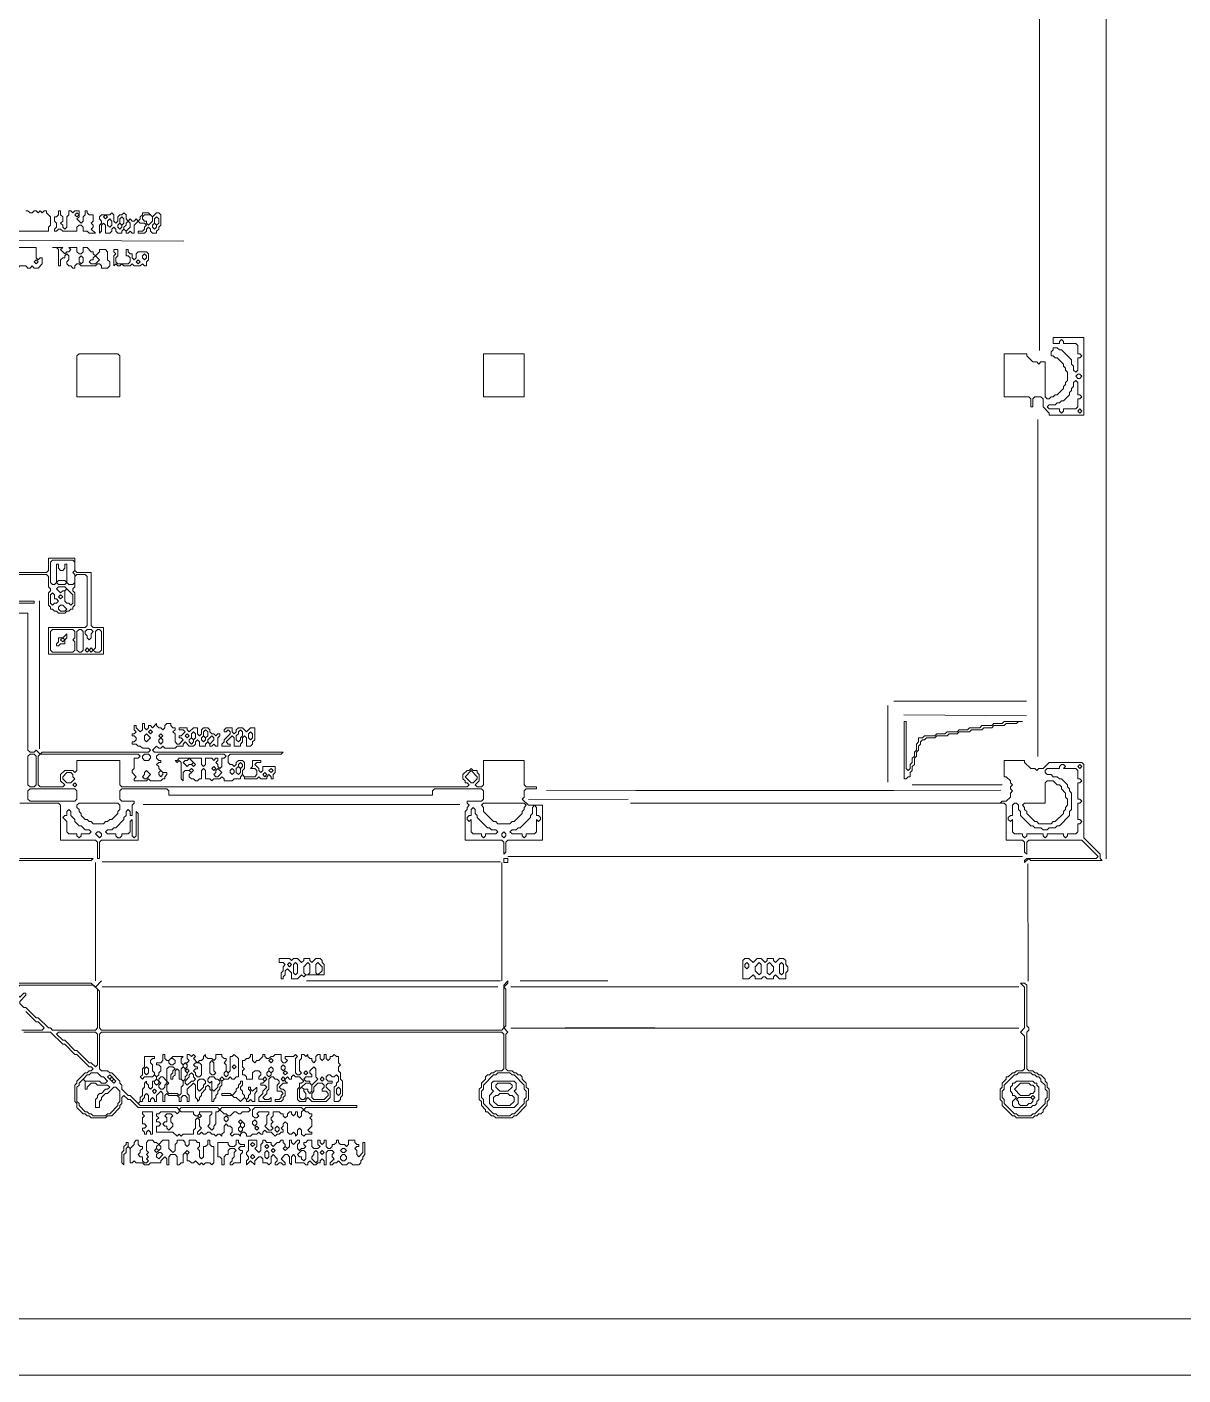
# Model space of a CAD drawing. Extents: x 67 to 3049, y 50 to 1736.
# Drawn here: x 1828 to 2394, y 50 to 710 of the extents above; entities that cross this region are included whole.
import ezdxf

# ---------------------------------------------------------------- set-up
doc = ezdxf.new("R2010")
doc.units = 0
for name, color, linetype, lineweight in [('TEXT_FALLBACK_OUTLINE', 2, 'Continuous', 0), ('TRACE_CURVE', 6, 'Continuous', 0), ('TRACE_STRAIGHT', 5, 'Continuous', 0), ('TRACE_TEXT_SYMBOL', 6, 'Continuous', 0)]:
    doc.layers.add(name, color=color, linetype=linetype, lineweight=lineweight)

msp = doc.modelspace()

# ---------------------------------------------------------------- linework, layer by layer
at = {"layer": 'TEXT_FALLBACK_OUTLINE', "color": 2}
for points in [[(1821, 610), (1838, 610), (1838, 612), (1839, 613), (1839, 617), (1837, 619), (1837, 620), (1836, 620), (1835, 619), (1834, 620), (1833, 619), (1832, 620), (1831, 620), (1830, 619), (1829, 619), (1828, 620), (1827, 620)], [(1869, 619), (1868, 618), (1864, 618), (1863, 617), (1863, 616), (1864, 615), (1864, 614), (1863, 613), (1863, 609), (1864, 610), (1864, 613), (1865, 614), (1866, 613), (1866, 609), (1868, 609), (1869, 610), (1869, 611), (1870, 612), (1871, 611), (1871, 610), (1872, 609), (1874, 609), (1874, 610), (1875, 611), (1876, 610), (1876, 609), (1877, 609), (1878, 610), (1879, 609), (1880, 609), (1880, 613), (1882, 615), (1883, 614), (1885, 614), (1886, 613), (1885, 612), (1885, 611), (1884, 610), (1882, 610), (1882, 609), (1885, 609), (1886, 610), (1886, 611), (1887, 612), (1888, 611), (1888, 610), (1889, 609), (1891, 609), (1891, 610), (1892, 611), (1892, 612), (1893, 613), (1893, 618), (1892, 619), (1891, 619), (1889, 617), (1887, 619), (1884, 619), (1884, 618), (1883, 617), (1883, 616), (1882, 615), (1881, 616), (1880, 615)], [(1880, 615), (1879, 615), (1878, 616), (1877, 615), (1876, 616), (1876, 618), (1875, 619), (1874, 618), (1873, 618), (1872, 617), (1872, 615), (1871, 614), (1870, 615), (1870, 618), (1869, 619)], [(1937, 207), (1937, 206), (1936, 205), (1935, 205), (1934, 204), (1933, 204), (1933, 201), (1934, 200), (1933, 199), (1933, 197), (1934, 197), (1935, 196), (1935, 195), (1938, 195), (1938, 198), (1939, 199), (1941, 199), (1942, 198), (1942, 197), (1941, 196), (1941, 195), (1943, 195), (1944, 194), (1943, 193), (1942, 193), (1942, 192), (1944, 192), (1945, 191), (1943, 189), (1943, 188), (1941, 186), (1941, 184), (1947, 184), (1947, 186), (1946, 185), (1944, 185), (1943, 186), (1945, 188), (1945, 189), (1946, 190), (1946, 195), (1947, 196), (1948, 196), (1949, 195), (1950, 195), (1951, 194), (1951, 193), (1950, 192), (1950, 189), (1952, 189), (1953, 188), (1952, 187), (1952, 186), (1951, 185), (1949, 185), (1949, 184), (1952, 184), (1953, 185), (1953, 186), (1954, 187), (1954, 189), (1953, 190), (1952, 190), (1951, 191)], [(1974, 205), (1974, 207), (1973, 207), (1973, 205), (1972, 204), (1971, 205), (1971, 207), (1970, 207), (1969, 206), (1969, 204), (1968, 203), (1967, 204), (1967, 205), (1966, 205), (1965, 206), (1965, 207), (1964, 206), (1963, 207), (1962, 207), (1962, 205), (1961, 204), (1961, 199), (1962, 198), (1961, 197), (1960, 197), (1959, 198), (1959, 205), (1960, 206), (1959, 207), (1958, 206), (1954, 206), (1954, 205), (1955, 204), (1954, 203), (1953, 203), (1952, 204), (1952, 207), (1949, 207), (1948, 206), (1947, 206), (1946, 205), (1945, 205), (1944, 206), (1944, 207), (1943, 207), (1943, 206), (1941, 204), (1940, 204), (1939, 203), (1938, 204), (1938, 207), (1937, 207)], [(1951, 191), (1953, 193), (1955, 193), (1954, 194), (1954, 195), (1955, 196), (1956, 195), (1957, 195), (1957, 196), (1958, 197), (1959, 196), (1961, 196), (1963, 194), (1962, 193), (1961, 193), (1961, 191), (1960, 190), (1960, 185), (1961, 184), (1964, 184), (1964, 185), (1965, 186), (1967, 184), (1974, 184), (1976, 186), (1976, 189), (1974, 191), (1974, 192), (1975, 193), (1977, 193), (1977, 194), (1975, 194), (1974, 195), (1974, 196), (1975, 197), (1976, 197), (1977, 196), (1978, 196), (1979, 197), (1980, 196), (1980, 194), (1979, 193), (1979, 192), (1978, 191), (1978, 184), (1980, 184), (1981, 185), (1981, 186), (1982, 187), (1982, 194), (1981, 195), (1981, 198), (1980, 199), (1980, 201), (1981, 202), (1980, 203), (1980, 206), (1979, 206), (1978, 207), (1977, 206), (1976, 206), (1976, 205), (1975, 204), (1974, 205)], [(1881, 165), (1880, 164), (1880, 163), (1878, 161), (1877, 162), (1877, 164), (1876, 164), (1876, 163), (1875, 162), (1875, 160), (1874, 159), (1874, 154), (1875, 153), (1875, 158), (1876, 159), (1876, 161), (1877, 162), (1878, 161), (1878, 154), (1879, 154), (1880, 155), (1881, 154), (1884, 154), (1885, 153), (1887, 153), (1888, 154), (1893, 154), (1893, 155), (1895, 157), (1896, 156), (1896, 153), (1897, 153), (1897, 157), (1898, 158), (1900, 158), (1901, 157), (1901, 153), (1902, 153), (1903, 154), (1904, 154), (1904, 158), (1905, 159), (1906, 158), (1906, 155), (1907, 155), (1908, 154), (1909, 154), (1910, 155), (1912, 153), (1913, 154), (1914, 153), (1915, 154), (1917, 154), (1918, 153), (1919, 154), (1919, 162), (1918, 162), (1917, 163), (1917, 165), (1916, 165), (1916, 163), (1915, 162), (1914, 162), (1914, 157)], [(1914, 157), (1913, 156), (1912, 157), (1912, 160), (1911, 161), (1912, 162), (1912, 164), (1911, 164), (1910, 165), (1907, 165), (1907, 163), (1906, 162), (1905, 163), (1905, 164), (1904, 165), (1901, 165), (1901, 164), (1900, 163), (1900, 160), (1899, 159), (1897, 161), (1897, 165), (1894, 165), (1892, 163), (1891, 164), (1890, 164), (1889, 165), (1887, 165), (1886, 164), (1886, 160), (1887, 159), (1886, 158), (1887, 157), (1886, 156), (1887, 155), (1886, 154), (1885, 154), (1884, 155), (1884, 157), (1883, 157), (1882, 158), (1883, 159), (1883, 160), (1884, 161), (1884, 162), (1883, 162), (1882, 163), (1882, 165), (1881, 165)], [(1936, 165), (1936, 160), (1935, 159), (1935, 158), (1936, 157), (1936, 156), (1935, 155), (1935, 153), (1937, 155), (1939, 153), (1939, 155), (1941, 157), (1942, 157), (1943, 156), (1943, 154), (1945, 154), (1946, 153), (1947, 154), (1947, 157), (1948, 158), (1950, 156), (1950, 155), (1949, 154), (1949, 153), (1950, 153), (1951, 154), (1952, 154), (1953, 153), (1954, 153), (1954, 154), (1952, 156), (1954, 158), (1955, 158), (1956, 157), (1956, 154), (1957, 153), (1957, 157), (1958, 158), (1959, 157), (1959, 154), (1963, 154), (1964, 153), (1965, 153), (1965, 154), (1966, 155), (1968, 153), (1969, 153), (1970, 154), (1971, 154), (1971, 155), (1972, 156), (1973, 155), (1973, 153), (1974, 153), (1974, 159), (1975, 160), (1977, 160), (1978, 159), (1977, 158), (1977, 157), (1978, 156), (1976, 154), (1976, 153), (1977, 153)], [(1961, 160), (1960, 161), (1960, 163), (1961, 164), (1961, 165), (1960, 165), (1958, 163), (1957, 164), (1957, 165), (1956, 165), (1956, 162), (1955, 161), (1954, 162), (1954, 163), (1953, 164), (1953, 165), (1952, 165), (1951, 164), (1950, 164), (1948, 162), (1947, 163), (1947, 164), (1945, 164), (1944, 165), (1943, 165), (1943, 164), (1942, 163), (1942, 160), (1941, 159), (1939, 161), (1940, 162), (1940, 165), (1936, 165)], [(1977, 153), (1978, 154), (1979, 154), (1980, 155), (1982, 153), (1984, 153), (1985, 154), (1986, 154), (1987, 153), (1990, 153), (1991, 154), (1991, 155), (1992, 156), (1992, 157), (1993, 158), (1993, 164), (1992, 164), (1992, 159), (1990, 157), (1989, 158), (1989, 160), (1988, 161), (1989, 162), (1990, 162), (1990, 163), (1989, 163), (1988, 164), (1988, 165), (1985, 165), (1985, 163), (1984, 162), (1983, 163), (1981, 163), (1980, 164), (1980, 165), (1979, 165), (1979, 164), (1978, 163), (1977, 163), (1977, 162), (1976, 161), (1975, 161), (1974, 162), (1974, 165), (1973, 165), (1973, 164), (1972, 163), (1971, 164), (1971, 165), (1970, 165), (1970, 163), (1971, 162), (1970, 161), (1968, 161), (1967, 162), (1967, 165), (1965, 165), (1964, 164), (1963, 164), (1963, 163), (1964, 162), (1963, 161), (1962, 161), (1961, 160)]]:
    msp.add_lwpolyline(points, dxfattribs=at)
for points in [[(1843, 620), (1843, 618), (1842, 617), (1841, 617), (1841, 615), (1842, 614), (1842, 612), (1841, 611), (1841, 610), (1842, 610), (1843, 611), (1844, 611), (1845, 610), (1852, 610), (1852, 612), (1853, 613), (1854, 613), (1855, 612), (1855, 610), (1857, 610), (1858, 609), (1861, 609), (1859, 611), (1860, 612), (1860, 613), (1859, 614), (1860, 615), (1860, 618), (1858, 618), (1857, 619), (1857, 620), (1856, 620), (1856, 618), (1855, 617), (1855, 615), (1854, 614), (1852, 616), (1853, 617), (1853, 620), (1851, 620), (1850, 619), (1849, 620), (1848, 620), (1848, 618), (1847, 617), (1847, 612), (1846, 611), (1845, 612), (1845, 613), (1844, 614), (1845, 615), (1845, 617), (1844, 618), (1844, 620)], [(1851, 618), (1852, 619), (1853, 618), (1852, 617)], [(1865, 617), (1866, 618), (1867, 617), (1866, 616)], [(1867, 615), (1868, 616), (1869, 615), (1869, 613), (1868, 612), (1867, 613)], [(1872, 613), (1873, 614), (1874, 613), (1874, 612), (1873, 611), (1872, 612)], [(1873, 616), (1874, 617), (1875, 616), (1875, 614), (1874, 613), (1873, 614)], [(1876, 614), (1877, 615), (1878, 614), (1878, 612), (1876, 610), (1875, 611), (1875, 612), (1876, 613)], [(1884, 617), (1885, 618), (1888, 618), (1889, 617), (1889, 615), (1887, 613), (1886, 614), (1886, 615), (1885, 615), (1884, 616)], [(1889, 613), (1890, 614), (1891, 613), (1891, 612), (1890, 611), (1889, 612)], [(1890, 616), (1891, 617), (1892, 616), (1892, 614), (1891, 613), (1890, 614)], [(1820, 602), (1820, 599), (1819, 598), (1819, 596), (1820, 595), (1820, 594), (1819, 593), (1819, 592), (1823, 592), (1824, 593), (1827, 593), (1828, 592), (1829, 592), (1830, 593), (1831, 592), (1833, 592), (1835, 594), (1835, 597), (1834, 597), (1833, 596), (1832, 597), (1832, 602)], [(1840, 602), (1842, 602), (1843, 601), (1843, 593), (1844, 593), (1844, 596), (1845, 597), (1846, 597), (1846, 598), (1847, 599), (1848, 598), (1848, 596), (1847, 595), (1847, 594), (1848, 593), (1849, 593), (1850, 592), (1851, 592), (1851, 593), (1852, 594), (1853, 594), (1854, 593), (1861, 593), (1862, 594), (1863, 594), (1864, 593), (1864, 592), (1867, 592), (1868, 593), (1868, 595), (1867, 596), (1867, 600), (1866, 601), (1863, 601), (1863, 600), (1861, 598), (1860, 599), (1860, 600), (1859, 600), (1857, 602), (1855, 602), (1855, 600), (1854, 599), (1853, 599), (1852, 600), (1852, 602), (1848, 602), (1849, 601), (1848, 600), (1847, 600), (1846, 599), (1844, 601), (1845, 602)], [(1870, 601), (1870, 600), (1871, 599), (1870, 598), (1870, 593), (1871, 594), (1872, 593), (1873, 593), (1874, 594), (1875, 593), (1878, 593), (1879, 594), (1880, 593), (1883, 593), (1884, 594), (1885, 593), (1886, 593), (1886, 595), (1887, 596), (1887, 599), (1886, 600), (1882, 600), (1881, 599), (1881, 597), (1880, 596), (1879, 597), (1879, 599), (1878, 599), (1877, 600), (1877, 601), (1876, 601), (1876, 598), (1877, 598), (1878, 597), (1878, 595), (1877, 594), (1872, 594), (1871, 595), (1871, 597), (1872, 598), (1872, 601)], [(1831, 595), (1832, 596), (1833, 595), (1832, 594)], [(1853, 597), (1854, 598), (1855, 597), (1855, 595), (1854, 594), (1853, 595)], [(1860, 597), (1861, 598), (1863, 596), (1861, 594), (1859, 594), (1858, 595), (1859, 596), (1860, 596)], [(1881, 595), (1882, 596), (1883, 595), (1882, 594)], [(1884, 598), (1885, 599), (1886, 598), (1886, 597), (1885, 596), (1884, 597)], [(1847, 413), (1845, 411), (1843, 411), (1843, 409), (1842, 408), (1842, 407), (1843, 407), (1844, 408), (1846, 408), (1846, 410), (1847, 411)], [(1844, 410), (1845, 411), (1846, 410), (1845, 409)], [(1925, 367), (1924, 366), (1924, 365), (1925, 365), (1926, 366), (1927, 365), (1927, 364), (1924, 361), (1924, 360), (1923, 359), (1923, 358), (1927, 358), (1927, 359), (1926, 359), (1925, 360), (1928, 363), (1929, 362), (1929, 358), (1932, 358), (1932, 359), (1933, 360), (1933, 362), (1934, 363), (1935, 362), (1935, 358), (1937, 358), (1938, 359), (1938, 360), (1939, 361), (1939, 367), (1937, 367), (1935, 365), (1933, 367), (1931, 367), (1930, 366), (1930, 365), (1929, 364), (1928, 365), (1928, 367)], [(1931, 365), (1932, 366), (1933, 365), (1933, 363), (1932, 362), (1932, 361), (1931, 360), (1930, 361), (1930, 363), (1931, 364)], [(1936, 364), (1937, 365), (1938, 364), (1938, 362), (1937, 361), (1936, 362)], [(1951, 254), (1951, 252), (1953, 252), (1954, 251), (1953, 250), (1953, 248), (1952, 247), (1952, 244), (1953, 244), (1953, 245), (1954, 246), (1954, 248), (1955, 249), (1957, 247), (1957, 244), (1960, 244), (1962, 246), (1963, 245), (1964, 246), (1973, 246), (1973, 251), (1972, 252), (1972, 253), (1971, 254), (1969, 254), (1967, 252), (1966, 253), (1966, 254), (1963, 254), (1963, 253), (1962, 252), (1960, 254), (1958, 254), (1957, 253), (1956, 254)], [(1955, 251), (1956, 252), (1957, 251), (1956, 250)], [(1958, 251), (1959, 252), (1960, 251), (1960, 247), (1959, 246), (1958, 247)], [(1965, 252), (1966, 251), (1966, 247), (1965, 246), (1964, 246), (1963, 247), (1963, 250)], [(1969, 251), (1970, 252), (1972, 250), (1972, 248), (1970, 246), (1969, 247)], [(2179, 254), (2178, 253), (2178, 244), (2181, 244), (2183, 246), (2184, 245), (2184, 244), (2187, 244), (2188, 245), (2189, 245), (2190, 244), (2193, 244), (2193, 245), (2194, 246), (2196, 244), (2199, 244), (2199, 247), (2200, 248), (2200, 250), (2199, 251), (2199, 253), (2198, 254), (2196, 254), (2194, 252), (2193, 253), (2193, 254), (2190, 254), (2190, 253), (2189, 252), (2187, 254), (2185, 254), (2183, 252), (2181, 254)], [(2179, 251), (2180, 252), (2181, 251), (2181, 250), (2180, 249), (2179, 250)], [(2186, 252), (2187, 251), (2187, 247), (2186, 246), (2184, 248), (2184, 250)], [(2190, 251), (2191, 252), (2193, 250), (2193, 248), (2191, 246), (2190, 247)], [(2196, 251), (2197, 252), (2198, 251), (2198, 247), (2197, 246), (2196, 247)], [(1946, 204), (1947, 205), (1948, 204), (1947, 203)], [(1945, 198), (1946, 199), (1947, 198), (1947, 197), (1946, 196), (1945, 197)], [(1946, 200), (1947, 201), (1948, 200), (1948, 199), (1947, 198), (1946, 199)], [(1952, 201), (1953, 202), (1954, 201), (1954, 200), (1953, 199), (1952, 200)], [(1953, 198), (1954, 199), (1955, 198), (1954, 197)], [(1968, 201), (1969, 200), (1969, 196), (1970, 195), (1967, 192), (1966, 193), (1966, 194), (1964, 194), (1963, 195), (1964, 196), (1967, 196), (1967, 197), (1966, 198), (1966, 199)], [(1963, 198), (1964, 199), (1965, 198), (1964, 197)], [(1932, 194), (1932, 193), (1931, 192), (1931, 191), (1930, 190), (1930, 189), (1928, 187), (1927, 188), (1923, 188), (1923, 187), (1928, 187), (1929, 186), (1930, 186), (1932, 184), (1934, 186), (1935, 185), (1935, 184), (1936, 184), (1937, 185), (1938, 184), (1939, 184), (1939, 188), (1940, 189), (1940, 191), (1938, 189), (1937, 190), (1937, 191), (1936, 191), (1936, 190), (1937, 189), (1937, 188), (1936, 187), (1936, 186), (1935, 185), (1934, 186), (1934, 187), (1933, 188), (1933, 189), (1932, 190), (1932, 191), (1933, 192), (1933, 194)], [(1943, 195), (1944, 196), (1945, 195), (1944, 194)], [(1952, 195), (1953, 196), (1954, 195), (1953, 194)], [(1964, 193), (1966, 193), (1967, 192), (1967, 189), (1966, 188), (1965, 189), (1965, 190), (1963, 190), (1962, 191)], [(1970, 193), (1972, 193), (1973, 192), (1973, 191), (1972, 190), (1972, 189), (1974, 189), (1975, 188), (1975, 187), (1973, 185), (1968, 185), (1967, 186), (1967, 188), (1968, 189), (1968, 191)], [(1971, 195), (1972, 196), (1973, 195), (1972, 194)], [(1961, 190), (1962, 191), (1963, 190), (1963, 189), (1964, 188), (1964, 186), (1963, 185), (1962, 185), (1961, 186)], [(1979, 190), (1980, 191), (1981, 190), (1981, 188), (1980, 187), (1979, 188)], [(1884, 179), (1884, 178), (1885, 177), (1884, 176), (1884, 173), (1885, 173), (1886, 172), (1885, 171), (1884, 171), (1884, 170), (1885, 169), (1885, 168), (1886, 168), (1886, 169), (1887, 170), (1888, 169), (1888, 168), (1889, 168), (1889, 179)], [(1930, 165), (1930, 163), (1929, 162), (1927, 162), (1926, 163), (1926, 164), (1921, 164), (1921, 157), (1922, 157), (1923, 156), (1923, 153), (1924, 153), (1924, 157), (1925, 158), (1926, 158), (1926, 160), (1927, 161), (1929, 161), (1930, 160), (1929, 159), (1929, 157), (1928, 156), (1928, 155), (1927, 154), (1927, 153), (1928, 153), (1929, 154), (1932, 154), (1932, 158), (1933, 159), (1933, 160), (1932, 160), (1931, 161), (1932, 162), (1934, 162), (1934, 163), (1932, 163), (1931, 164), (1931, 165)], [(1890, 160), (1891, 161), (1892, 160), (1891, 159)], [(1891, 162), (1892, 163), (1893, 162), (1893, 161), (1892, 160), (1891, 161)], [(1891, 158), (1892, 159), (1893, 159), (1894, 158), (1892, 156), (1891, 157)], [(1905, 159), (1906, 160), (1907, 159), (1906, 158)], [(1937, 163), (1938, 164), (1939, 163), (1938, 162)], [(1944, 162), (1945, 163), (1946, 162), (1945, 161)], [(1944, 159), (1945, 160), (1946, 159), (1946, 157), (1945, 156), (1944, 157)], [(1947, 160), (1948, 161), (1949, 160), (1948, 159)], [(1953, 161), (1954, 162), (1955, 161), (1954, 160)], [(1962, 160), (1963, 160), (1964, 159), (1964, 156), (1963, 155), (1962, 156), (1962, 157), (1961, 157), (1960, 158)], [(1968, 159), (1969, 160), (1970, 159), (1970, 155), (1969, 154), (1967, 156), (1967, 157), (1968, 158)], [(1971, 159), (1972, 160), (1973, 159), (1972, 158)], [(1981, 160), (1982, 161), (1983, 161), (1984, 160), (1983, 159), (1982, 159)], [(1937, 157), (1938, 158), (1939, 157), (1938, 156)], [(1981, 157), (1982, 158), (1983, 158), (1984, 157), (1984, 156), (1983, 155), (1982, 155), (1981, 156)]]:
    msp.add_lwpolyline(points, close=True, dxfattribs=at)
at = {"layer": 'TRACE_CURVE', "color": 6}
for points in [[(1851, 433), (1850, 434), (1850, 435), (1851, 436), (1851, 441), (1852, 442), (1856, 442), (1857, 441), (1857, 417), (1856, 416), (1838, 416), (1838, 403), (1865, 403), (1865, 416), (1860, 416), (1859, 417), (1859, 443), (1852, 443), (1851, 444), (1851, 450), (1838, 450), (1838, 444), (1837, 443), (1809, 443)], [(1810, 442), (1837, 442), (1838, 441), (1838, 436), (1839, 435), (1839, 434), (1838, 433), (1838, 427), (1839, 426), (1839, 425), (1840, 425), (1841, 424), (1842, 424), (1843, 423), (1846, 423), (1847, 424), (1848, 424), (1849, 425), (1850, 425), (1850, 426), (1851, 427), (1851, 433)], [(1811, 428), (1831, 428), (1831, 429), (1810, 429)], [(1885, 369), (1884, 369), (1884, 366), (1883, 365), (1881, 367), (1881, 368), (1880, 368), (1880, 366), (1881, 365), (1880, 364), (1879, 364), (1879, 363), (1880, 363), (1881, 362), (1881, 361), (1880, 360), (1879, 360), (1879, 359), (1881, 359), (1882, 358), (1883, 358), (1884, 357), (1887, 357), (1888, 356), (1887, 355), (1835, 355), (1834, 354), (1832, 356), (1831, 355), (1829, 355), (1828, 356), (1828, 423), (1813, 423)], [(1912, 358), (1915, 358), (1915, 359), (1916, 360), (1917, 359), (1917, 358), (1918, 358), (1919, 359), (1920, 358), (1921, 358), (1921, 362), (1922, 363), (1922, 364), (1921, 364), (1920, 363), (1919, 364), (1918, 364), (1917, 365), (1917, 366), (1916, 367), (1914, 367), (1913, 366), (1913, 364), (1912, 363), (1911, 364), (1911, 367), (1909, 367), (1907, 365), (1906, 366), (1906, 367), (1902, 367), (1902, 366), (1904, 366), (1905, 365), (1903, 363), (1902, 363), (1902, 362), (1903, 362), (1904, 361), (1902, 359), (1901, 359), (1900, 360), (1900, 364), (1899, 365), (1900, 366), (1900, 367), (1899, 367), (1898, 368), (1898, 369), (1896, 369), (1895, 368), (1895, 367), (1894, 366), (1893, 367), (1892, 367), (1891, 368), (1891, 369), (1889, 367), (1888, 368), (1887, 368), (1887, 367), (1886, 366), (1885, 367), (1885, 369)], [(1940, 342), (1941, 343), (1942, 342), (1945, 342), (1945, 343), (1946, 344), (1947, 343), (1947, 342), (1948, 342), (1948, 344), (1949, 345), (1949, 348), (1943, 348), (1943, 346), (1942, 345), (1941, 346), (1941, 347), (1939, 349), (1940, 350), (1942, 350), (1942, 351), (1938, 351), (1938, 348), (1937, 347), (1939, 347), (1940, 346), (1940, 344), (1939, 343), (1934, 343), (1933, 344), (1933, 346), (1934, 347), (1934, 350), (1933, 351), (1931, 351), (1930, 350), (1930, 349), (1929, 348), (1928, 349), (1927, 349), (1926, 350), (1926, 353), (1927, 354), (1952, 354), (1953, 355), (1890, 355), (1889, 356), (1891, 358), (1892, 357), (1893, 357), (1894, 358), (1895, 357), (1900, 357), (1901, 358), (1904, 358), (1904, 359), (1905, 360), (1907, 358), (1909, 358), (1910, 359), (1910, 360), (1911, 361), (1912, 360), (1912, 358)], [(2072, 338), (2071, 339), (2071, 351), (2051, 351), (2051, 339), (2050, 338), (2048, 338), (2047, 339), (2049, 341), (2049, 344), (2048, 345), (2048, 346), (2046, 346), (2045, 347), (2044, 346), (2043, 346), (2041, 344), (2041, 342), (2042, 341), (2042, 340), (2043, 340), (2044, 339), (2043, 338), (1874, 338), (1873, 339), (1873, 351), (1852, 351), (1852, 346), (1851, 345), (1850, 346), (1846, 346), (1844, 344), (1844, 341), (1846, 339), (1845, 338), (1834, 338), (1833, 339), (1833, 353), (1834, 354), (1882, 354), (1883, 353), (1882, 352), (1880, 352), (1880, 347), (1879, 346), (1879, 345), (1881, 343), (1880, 342), (1880, 341), (1886, 341), (1887, 342), (1888, 341), (1893, 341), (1894, 342), (1895, 342), (1895, 343), (1896, 344), (1896, 345), (1894, 345), (1892, 347), (1892, 348), (1891, 349), (1892, 350), (1893, 350)], [(1893, 350), (1893, 351), (1892, 351), (1891, 352), (1891, 353), (1892, 354), (1924, 354), (1925, 353), (1924, 352), (1923, 352), (1923, 348), (1922, 347), (1921, 348), (1921, 349), (1920, 350), (1921, 351), (1921, 352), (1920, 352), (1919, 351), (1918, 352), (1915, 352), (1915, 349), (1914, 348), (1913, 349), (1913, 352), (1902, 352), (1901, 351), (1900, 351), (1901, 350), (1902, 351), (1903, 350), (1903, 342), (1904, 341), (1904, 345), (1905, 346), (1907, 346), (1908, 345), (1907, 344), (1907, 343), (1908, 342), (1909, 342), (1910, 341), (1911, 341), (1912, 342), (1913, 342), (1913, 346), (1914, 347), (1915, 346), (1915, 342), (1917, 342), (1918, 341), (1919, 342), (1922, 342), (1923, 343), (1924, 342), (1924, 341), (1928, 341), (1929, 342), (1932, 342), (1932, 343), (1933, 344), (1934, 343), (1934, 342), (1940, 342)], [(1879, 322), (1878, 321), (1878, 316), (1877, 315), (1874, 315), (1874, 314), (1873, 313), (1872, 313), (1871, 314), (1871, 315), (1867, 315), (1866, 316), (1867, 317), (1869, 317), (1870, 318), (1871, 318), (1875, 322), (1875, 323), (1876, 324), (1876, 326), (1877, 327), (1878, 326), (1878, 324), (1879, 324), (1879, 329), (1880, 330), (1880, 331), (1874, 331), (1873, 332), (1873, 336), (1874, 337), (1896, 337), (1897, 336), (1897, 334), (2026, 334), (2026, 336), (2027, 337), (2050, 337), (2051, 336), (2051, 332), (2050, 331), (2043, 331), (2043, 330), (2044, 329), (2043, 328), (2043, 327), (2042, 326), (2042, 312), (2060, 312), (2061, 311), (2061, 305), (2062, 306), (2062, 311), (2063, 312), (2080, 312), (2080, 329), (2073, 329), (2070, 332), (2071, 333), (2071, 336), (2072, 337), (2077, 337), (2077, 338), (2072, 338)], [(1824, 330), (1843, 330), (1844, 329), (1844, 312), (1861, 312), (1862, 311), (1862, 303), (1863, 303), (1863, 311), (1864, 312), (1882, 312), (1882, 325), (1881, 326), (1881, 314), (1880, 313), (1879, 314), (1879, 322)], [(1823, 302), (1859, 302), (1860, 303), (1824, 303)]]:
    msp.add_lwpolyline(points, dxfattribs=at)
for points in [[(1839, 448), (1840, 449), (1850, 449), (1851, 448), (1851, 444), (1850, 443), (1851, 442), (1851, 438), (1850, 437), (1848, 437), (1847, 438), (1847, 447), (1846, 447), (1846, 445), (1845, 444), (1844, 444), (1843, 445), (1843, 447), (1842, 447), (1842, 438), (1841, 437), (1840, 437), (1839, 438)], [(1842, 438), (1843, 439), (1846, 439), (1847, 438), (1846, 437), (1843, 437)], [(1842, 435), (1843, 436), (1846, 436), (1847, 435), (1846, 434), (1845, 434), (1844, 433)], [(1839, 432), (1840, 433), (1841, 432), (1841, 430), (1842, 430), (1843, 429), (1842, 428), (1841, 428), (1840, 427), (1839, 428)], [(1843, 431), (1844, 432), (1845, 431), (1844, 430)], [(1846, 434), (1847, 435), (1850, 432), (1850, 428), (1849, 427), (1848, 428), (1847, 428), (1846, 429)], [(1843, 426), (1844, 427), (1845, 427), (1847, 425), (1846, 424), (1844, 424), (1843, 425)], [(1839, 414), (1840, 415), (1850, 415), (1851, 414), (1851, 411), (1850, 410), (1851, 409), (1851, 405), (1850, 404), (1840, 404), (1839, 405)], [(1852, 414), (1853, 415), (1854, 415), (1855, 414), (1855, 405), (1854, 404), (1853, 404), (1852, 405)], [(1856, 414), (1857, 415), (1859, 415), (1860, 414), (1859, 413), (1859, 411), (1858, 410), (1857, 411), (1857, 412), (1856, 413)], [(1861, 414), (1862, 415), (1863, 415), (1864, 414), (1864, 405), (1863, 404), (1861, 404), (1860, 405), (1861, 406)], [(1856, 405), (1857, 406), (1858, 405), (1857, 404)], [(1858, 405), (1859, 406), (1860, 405), (1859, 404)], [(1885, 363), (1886, 364), (1888, 362), (1886, 360), (1885, 361)], [(1887, 365), (1888, 366), (1889, 365), (1888, 364)], [(1892, 363), (1893, 364), (1894, 363), (1893, 362)], [(1905, 363), (1906, 364), (1907, 363), (1906, 362)], [(1908, 364), (1909, 365), (1910, 364), (1910, 362), (1909, 361), (1908, 362)], [(1913, 362), (1914, 363), (1915, 362), (1915, 361), (1914, 360), (1913, 361)], [(1914, 365), (1915, 366), (1916, 365), (1916, 363), (1915, 362), (1914, 363)], [(1918, 363), (1919, 362), (1919, 361), (1917, 359), (1916, 360), (1916, 361)], [(1892, 361), (1893, 362), (1894, 361), (1894, 360), (1893, 359), (1892, 360)], [(1907, 361), (1908, 362), (1909, 361), (1909, 360), (1908, 359), (1907, 360)], [(1828, 353), (1829, 354), (1831, 354), (1832, 353), (1832, 339), (1831, 338), (1829, 338), (1828, 339)], [(1884, 353), (1885, 354), (1887, 354), (1888, 353), (1888, 352), (1887, 351), (1885, 351), (1884, 352)], [(1906, 351), (1907, 352), (1909, 350), (1908, 349), (1907, 349), (1906, 348), (1904, 350), (1905, 351)], [(1908, 349), (1909, 350), (1910, 349), (1909, 348)], [(1931, 349), (1932, 350), (1933, 349), (1933, 348), (1932, 347), (1931, 348)], [(1847, 345), (1849, 345), (1850, 344), (1850, 343), (1851, 342), (1849, 340), (1847, 340), (1845, 342), (1845, 343)], [(1885, 345), (1886, 346), (1888, 344), (1886, 342), (1885, 342), (1884, 343), (1885, 344)], [(1892, 345), (1893, 346), (1894, 345), (1894, 344), (1893, 343), (1892, 344)], [(1907, 346), (1908, 347), (1909, 346), (1908, 345)], [(1918, 347), (1919, 348), (1920, 347), (1919, 346)], [(1920, 346), (1921, 347), (1923, 345), (1921, 343), (1920, 343), (1919, 344), (1920, 345)], [(1927, 346), (1928, 347), (1929, 346), (1929, 345), (1928, 344), (1927, 345)], [(1930, 347), (1931, 348), (1932, 347), (1932, 345), (1931, 344), (1930, 345)], [(1943, 344), (1944, 345), (1945, 344), (1944, 343)], [(1946, 346), (1947, 347), (1948, 346), (1947, 345)], [(2045, 346), (2048, 343), (2048, 342), (2046, 340), (2045, 340), (2042, 343)], [(1828, 336), (1829, 337), (1851, 337), (1852, 336), (1852, 332), (1851, 331), (1829, 331), (1828, 332)], [(1850, 339), (1851, 340), (1852, 339), (1851, 338)], [(1852, 329), (1853, 330), (1872, 330), (1873, 329), (1873, 327), (1872, 326), (1872, 325), (1869, 322), (1868, 322), (1867, 321), (1866, 321), (1865, 320), (1860, 320), (1859, 321), (1858, 321), (1857, 322), (1856, 322), (1854, 324), (1854, 325), (1853, 326), (1853, 327), (1852, 328)], [(2050, 329), (2051, 330), (2071, 330), (2072, 329), (2071, 328), (2071, 327), (2070, 326), (2070, 325), (2066, 321), (2065, 321), (2064, 320), (2058, 320), (2057, 321), (2056, 321), (2051, 326), (2051, 328)], [(1847, 326), (1848, 327), (1849, 326), (1849, 324), (1851, 322), (1851, 321), (1853, 319), (1854, 319), (1856, 317), (1858, 317), (1859, 316), (1858, 315), (1854, 315), (1854, 314), (1853, 313), (1852, 314), (1852, 315), (1848, 315), (1847, 316), (1847, 321), (1845, 323), (1846, 324), (1847, 324)], [(2045, 327), (2046, 328), (2047, 327), (2047, 325), (2048, 324), (2048, 323), (2053, 318), (2054, 318), (2055, 317), (2057, 317), (2058, 316), (2057, 315), (2052, 315), (2052, 314), (2051, 313), (2050, 314), (2050, 315), (2046, 315), (2045, 316), (2045, 322), (2044, 321), (2043, 322), (2043, 323), (2044, 324), (2045, 324)], [(2075, 328), (2076, 329), (2077, 328), (2077, 324), (2078, 324), (2079, 323), (2079, 322), (2078, 321), (2077, 322), (2077, 316), (2076, 315), (2072, 315), (2072, 314), (2071, 313), (2070, 314), (2070, 315), (2065, 315), (2064, 316), (2065, 317), (2067, 317), (2068, 318), (2069, 318), (2074, 323), (2074, 324), (2075, 325)], [(1861, 315), (1862, 316), (1863, 316), (1864, 315), (1864, 314), (1863, 313)], [(2060, 315), (2061, 316), (2062, 315), (2062, 314), (2061, 313), (2060, 314)]]:
    msp.add_lwpolyline(points, close=True, dxfattribs=at)
at = {"layer": 'TRACE_STRAIGHT', "color": 5}
for p, q in [((2355.887, 302.875), (2355.894, 806.625)), ((2323.223, 551.625), (2323.225, 725.375)), ((1810.626, 605.587), (1904.38, 605.187)), ((2322.41, 517.873), (2322.491, 352.872)), ((1833.582, 356.625), (1833.627, 429.125)), ((2249.058, 340.375), (2249.058, 377.875)), ((2251.875, 379.908), (2316.875, 379.906)), ((2256.868, 373.269), (2316.884, 372.809)), ((2261, 339), (2305, 339)), ((2073.118, 331.782), (2121.873, 332.02)), ((2081.87, 336.266), (2304.371, 336.422)), ((2125.625, 336.232), (2251.875, 336.23)), ((1884.375, 329.317), (2039.375, 329.318)), ((2063, 304), (2315, 304)), ((1861, 301), (1861, 243)), ((1864.375, 301.295), (2059.375, 301.295)), ((2060, 301), (2060, 243)), ((2317.596, 300.377), (2317.749, 242.871)), ((1864.375, 240.115), (2058.125, 240.114)), ((1964.375, 243.097), (2059.375, 243.155)), ((2064.375, 240.11), (2313.125, 240.115)), ((2069, 243), (2112, 243)), ((2064.375, 219.909), (2313.125, 219.911)), ((2091, 220), (2135, 220)), ((93.125, 77.713), (3020.625, 77.668)), ((68.125, 50.108), (3046.875, 50.108))]:
    msp.add_line(p, q, dxfattribs=at)
at = {"layer": 'TRACE_TEXT_SYMBOL', "color": 6}
for points in [[(2330, 558), (2330, 555), (2333, 555), (2333, 556), (2334, 557), (2335, 556), (2335, 555), (2341, 555), (2342, 554), (2342, 550), (2343, 550), (2344, 549), (2343, 548), (2342, 548), (2342, 542), (2341, 541), (2340, 542), (2340, 544), (2339, 545), (2339, 547), (2334, 552), (2333, 552), (2332, 553), (2330, 553), (2330, 552), (2329, 551), (2329, 549), (2330, 549), (2331, 548), (2332, 548), (2335, 545), (2335, 544), (2336, 543), (2336, 542), (2337, 541), (2337, 537), (2336, 536), (2336, 535), (2335, 534), (2335, 533), (2332, 530), (2331, 530), (2330, 529), (2329, 529), (2328, 528), (2327, 528), (2326, 529), (2326, 546), (2324, 546), (2323, 545), (2322, 546), (2320, 546), (2317, 549), (2317, 550), (2306, 550), (2306, 529), (2318, 529), (2319, 528), (2319, 524), (2320, 524), (2320, 528), (2321, 529), (2324, 529), (2325, 528)], [(2325, 528), (2325, 524), (2328, 521), (2328, 520), (2345, 520), (2345, 558), (2330, 558)], [(2257, 370), (2257, 342), (2258, 342), (2259, 343), (2260, 343), (2260, 345), (2261, 346), (2261, 348), (2262, 349), (2262, 352), (2263, 353), (2263, 355), (2264, 356), (2264, 358), (2265, 359), (2265, 360), (2266, 361), (2267, 361), (2268, 362), (2272, 362), (2273, 363), (2278, 363), (2279, 364), (2283, 364), (2284, 365), (2289, 365), (2290, 366), (2295, 366), (2296, 367), (2300, 367), (2301, 368), (2306, 368), (2307, 369), (2312, 369), (2313, 370), (2315, 370), (2306, 370), (2305, 369), (2301, 369), (2300, 368), (2295, 368), (2294, 367), (2289, 367), (2288, 366), (2284, 366), (2283, 365), (2278, 365), (2277, 364), (2273, 364), (2272, 363), (2267, 363), (2266, 362), (2264, 362), (2264, 360), (2263, 359), (2263, 356), (2262, 355), (2262, 353), (2261, 352), (2261, 350), (2260, 349), (2260, 347), (2259, 346), (2258, 347)], [(2258, 347), (2258, 370), (2257, 370)], [(2333, 348), (2334, 349), (2335, 349), (2336, 348), (2335, 347), (2341, 347), (2342, 346), (2342, 342), (2343, 342), (2344, 341), (2343, 340), (2342, 340), (2342, 332), (2343, 332), (2344, 331), (2343, 330), (2342, 330), (2342, 322), (2343, 322), (2344, 321), (2343, 320), (2342, 320), (2342, 316), (2341, 315), (2337, 315), (2337, 314), (2336, 313), (2335, 314), (2335, 315), (2327, 315), (2327, 314), (2326, 313), (2325, 314), (2325, 315), (2317, 315), (2317, 314), (2316, 313), (2315, 314), (2315, 315), (2311, 315), (2310, 316), (2310, 322), (2309, 321), (2308, 322), (2308, 323), (2309, 324), (2310, 324), (2310, 329), (2311, 330), (2312, 330), (2313, 329), (2313, 327), (2314, 326), (2314, 324), (2319, 319), (2320, 319), (2321, 318), (2324, 318), (2325, 317), (2327, 317), (2328, 318), (2331, 318), (2332, 319), (2333, 319)], [(2333, 319), (2338, 324), (2338, 326), (2339, 327), (2339, 335), (2338, 336), (2338, 337), (2337, 338), (2337, 339), (2334, 342), (2333, 342), (2332, 343), (2330, 343), (2329, 344), (2327, 344), (2326, 345), (2326, 346), (2327, 347), (2333, 347), (2333, 348)], [(1864, 243), (1861, 240), (1859, 242), (1823, 242)], [(2072, 193), (2070, 195), (2070, 196), (2069, 197), (2068, 197), (2067, 198), (2066, 198), (2065, 199), (2063, 199), (2062, 200), (2062, 217), (2063, 218), (2061, 220), (2062, 221), (2062, 239), (2061, 240), (2063, 242), (2063, 243), (2061, 241), (2061, 220), (2060, 219), (1864, 219), (1863, 220), (1863, 238), (1861, 240), (1864, 243)], [(1827, 228), (1832, 223), (1833, 223), (1836, 220), (1835, 219), (1825, 219)], [(1826, 218), (1839, 218), (1845, 212), (1846, 212), (1851, 207), (1852, 207), (1858, 201), (1859, 201), (1860, 200), (1859, 199), (1858, 199), (1857, 198), (1856, 198), (1852, 194), (1852, 193), (1851, 192), (1851, 184), (1852, 183), (1852, 181), (1855, 178), (1856, 178), (1857, 177), (1858, 177), (1859, 176), (1866, 176), (1867, 177), (1869, 177), (1873, 181), (1873, 182), (1874, 183), (1874, 186), (1875, 187), (1877, 185), (1878, 185), (1882, 181), (1901, 181), (1902, 180), (1902, 179)], [(1889, 196), (1890, 197), (1891, 196), (1891, 195), (1890, 194), (1889, 194), (1889, 191), (1888, 190), (1887, 191), (1887, 192), (1886, 193), (1886, 194), (1885, 193), (1885, 191), (1884, 190), (1884, 187), (1883, 186), (1883, 184), (1882, 183), (1878, 187), (1877, 187), (1874, 190), (1874, 192), (1873, 193), (1873, 194), (1869, 198), (1868, 198), (1867, 199), (1864, 199), (1863, 200), (1863, 217), (1864, 218), (2060, 218), (2061, 217), (2061, 200), (2060, 199), (2057, 199), (2056, 198), (2055, 198), (2054, 197), (2053, 197), (2052, 196), (2052, 195), (2050, 193), (2050, 191), (2049, 190), (2049, 185), (2050, 184), (2050, 182), (2052, 180), (2052, 179), (2053, 179), (2055, 177), (2056, 177), (2057, 176), (2065, 176), (2066, 177), (2067, 177), (2072, 182), (2072, 184), (2073, 185), (2073, 190), (2072, 191), (2072, 193)], [(1925, 204), (1925, 205), (1924, 205), (1923, 206), (1923, 207), (1920, 207), (1920, 205), (1919, 204), (1918, 205), (1916, 205), (1915, 206), (1915, 207), (1914, 206), (1914, 205), (1913, 204), (1912, 204), (1911, 203), (1909, 205), (1910, 206), (1909, 207), (1908, 206), (1907, 207), (1906, 207), (1906, 205), (1907, 204), (1906, 203), (1905, 203), (1904, 202), (1903, 203), (1903, 205), (1904, 206), (1899, 206), (1897, 204), (1896, 204), (1895, 205), (1895, 207), (1894, 207), (1894, 204), (1893, 203), (1891, 203), (1891, 202), (1892, 202), (1893, 201), (1893, 199), (1892, 198), (1892, 197), (1891, 196), (1890, 197), (1890, 198), (1889, 199), (1889, 202), (1888, 203), (1888, 204), (1889, 205), (1890, 205), (1890, 206), (1885, 206), (1885, 201), (1884, 200), (1884, 197), (1883, 196), (1884, 195), (1885, 196), (1889, 196)], [(1891, 187), (1893, 189), (1894, 188), (1894, 184), (1895, 184), (1895, 187), (1896, 188), (1897, 187), (1901, 187), (1902, 186), (1902, 184), (1903, 184), (1903, 186), (1904, 187), (1905, 187), (1906, 186), (1906, 184), (1907, 184), (1907, 187), (1906, 188), (1906, 190), (1909, 193), (1910, 192), (1910, 186), (1911, 185), (1911, 184), (1912, 185), (1912, 186), (1913, 187), (1913, 188), (1915, 190), (1915, 191), (1916, 192), (1917, 191), (1917, 190), (1918, 189), (1918, 184), (1919, 184), (1919, 185), (1920, 186), (1920, 187), (1921, 188), (1921, 189), (1922, 190), (1922, 191), (1923, 192), (1923, 194), (1924, 195), (1926, 195), (1927, 196), (1928, 195), (1929, 195), (1930, 196), (1931, 196), (1931, 205), (1929, 207), (1928, 206), (1927, 206), (1927, 199), (1926, 198), (1925, 199), (1925, 202), (1924, 203), (1925, 204)], [(1941, 169), (1942, 168), (1943, 168), (1943, 169), (1944, 170), (1945, 169), (1947, 169), (1949, 167), (1950, 168), (1951, 168), (1952, 169), (1953, 169), (1953, 170), (1952, 171), (1953, 172), (1953, 173), (1954, 174), (1955, 173), (1955, 169), (1956, 168), (1957, 168), (1958, 169), (1959, 168), (1959, 167), (1960, 168), (1960, 170), (1961, 171), (1962, 170), (1962, 168), (1963, 167), (1964, 168), (1967, 168), (1967, 169), (1966, 169), (1965, 170), (1967, 172), (1967, 175), (1966, 176), (1967, 177), (1967, 178), (1966, 178), (1965, 179), (1964, 179), (1963, 180), (1964, 181), (1989, 181), (1989, 182), (1883, 182), (1882, 183), (1883, 184), (1884, 184), (1884, 185), (1885, 186), (1885, 187), (1886, 188), (1887, 187), (1887, 184), (1888, 184), (1888, 185), (1889, 186), (1890, 185), (1890, 184), (1891, 184), (1891, 187)], [(1902, 179), (1901, 178), (1900, 179), (1893, 179), (1892, 178), (1891, 178), (1891, 177), (1892, 176), (1891, 175), (1891, 174), (1892, 174), (1893, 173), (1892, 172), (1891, 172), (1891, 169), (1899, 169), (1901, 167), (1902, 168), (1903, 167), (1904, 168), (1909, 168), (1909, 170), (1910, 171), (1910, 175), (1911, 176), (1912, 175), (1912, 172), (1913, 171), (1911, 169), (1911, 168), (1912, 168), (1913, 169), (1914, 168), (1915, 168), (1916, 169), (1917, 169), (1918, 168), (1919, 168), (1920, 167), (1921, 168), (1922, 168), (1923, 167), (1923, 168), (1924, 169), (1924, 172), (1925, 173), (1926, 172), (1927, 172), (1928, 171), (1928, 169), (1927, 168), (1928, 167), (1929, 168), (1931, 168), (1932, 167), (1932, 168), (1933, 169), (1934, 169), (1935, 168), (1935, 167), (1937, 167), (1938, 168), (1940, 168), (1941, 169)]]:
    msp.add_lwpolyline(points, dxfattribs=at)
for points in [[(1853, 550), (1852, 549), (1852, 529), (1873, 529), (1873, 549), (1872, 550)], [(2051, 550), (2051, 529), (2071, 529), (2071, 550)], [(2340, 536), (2341, 537), (2342, 536), (2342, 530), (2343, 530), (2344, 529), (2343, 528), (2342, 528), (2342, 524), (2341, 523), (2335, 523), (2335, 522), (2334, 521), (2333, 522), (2333, 523), (2328, 523), (2327, 524), (2328, 525), (2331, 525), (2332, 526), (2333, 526), (2334, 527), (2335, 527), (2338, 530), (2338, 531), (2339, 532), (2339, 533), (2340, 534)], [(2341, 539), (2342, 540), (2343, 540), (2344, 539), (2343, 538), (2342, 538)], [(2342, 522), (2343, 523), (2344, 522), (2343, 521)], [(2306, 351), (2306, 343), (2307, 343), (2309, 341), (2309, 340), (2310, 339), (2309, 338), (2309, 337), (2310, 336), (2309, 335), (2309, 333), (2307, 331), (2305, 331), (2304, 330), (2123, 330), (2306, 330), (2307, 329), (2307, 312), (2315, 312), (2316, 311), (2316, 306), (2317, 305), (2317, 311), (2318, 312), (2344, 312), (2352, 304), (2351, 303), (2317, 303), (2316, 302), (2316, 301), (2318, 303), (2319, 302), (2354, 302), (2353, 303), (2353, 305), (2345, 313), (2345, 349), (2344, 350), (2328, 350), (2325, 347), (2323, 347), (2322, 346), (2321, 347), (2319, 347), (2316, 350), (2316, 351)], [(2342, 348), (2343, 349), (2344, 348), (2343, 347)], [(2326, 340), (2327, 341), (2330, 341), (2332, 339), (2333, 339), (2334, 338), (2334, 337), (2336, 335), (2336, 333), (2337, 332), (2337, 329), (2336, 328), (2336, 327), (2335, 326), (2335, 325), (2331, 321), (2330, 321), (2329, 320), (2323, 320), (2322, 321), (2321, 321), (2317, 325), (2317, 326), (2316, 327), (2316, 328), (2315, 329), (2316, 330), (2326, 330)], [(2061, 303), (2063, 303), (2063, 301), (2061, 301)], [(1823, 240), (1824, 241), (1860, 241), (1862, 239), (1862, 220), (1861, 219), (1840, 219), (1839, 220), (1838, 220), (1833, 225), (1832, 225), (1827, 230), (1826, 230), (1824, 232), (1824, 233), (1827, 236), (1827, 237), (1826, 237), (1824, 235), (1823, 236)], [(2314, 242), (2316, 240), (2316, 220), (2314, 218), (2316, 216), (2316, 200), (2315, 199), (2312, 199), (2311, 198), (2310, 198), (2308, 196), (2307, 196), (2307, 195), (2305, 193), (2305, 191), (2304, 190), (2304, 185), (2305, 184), (2305, 182), (2310, 177), (2311, 177), (2312, 176), (2320, 176), (2321, 177), (2322, 177), (2323, 178), (2324, 178), (2325, 179), (2325, 180), (2327, 182), (2327, 184), (2328, 185), (2328, 190), (2327, 191), (2327, 193), (2326, 194), (2326, 195), (2324, 197), (2323, 197), (2322, 198), (2321, 198), (2320, 199), (2318, 199), (2317, 200), (2317, 218), (2318, 219), (2318, 220), (2317, 221), (2317, 241), (2316, 242)], [(1842, 217), (1843, 218), (1861, 218), (1862, 217), (1862, 202), (1861, 201), (1859, 203), (1858, 203), (1852, 209), (1851, 209), (1846, 214), (1845, 214)], [(1897, 204), (1898, 205), (1899, 205), (1900, 204), (1900, 203), (1899, 202), (1898, 202), (1897, 203)], [(1858, 197), (1859, 198), (1862, 198), (1864, 196), (1865, 196), (1867, 194), (1866, 193), (1864, 193), (1863, 194), (1856, 194), (1855, 195), (1857, 197)], [(1885, 200), (1886, 201), (1887, 200), (1887, 198), (1886, 197), (1885, 198)], [(1896, 200), (1897, 201), (1899, 201), (1900, 200), (1899, 199), (1899, 198), (1898, 197), (1898, 195), (1899, 195), (1899, 196), (1900, 197), (1900, 199), (1901, 200), (1902, 199), (1902, 195), (1903, 195), (1904, 194), (1904, 192), (1903, 191), (1903, 188), (1902, 187), (1901, 188), (1897, 188), (1896, 189), (1896, 192), (1897, 193), (1896, 194)], [(1903, 200), (1904, 201), (1905, 200), (1905, 199), (1906, 198), (1906, 197), (1905, 196), (1905, 195), (1904, 194), (1903, 195)], [(1904, 202), (1905, 203), (1906, 202), (1906, 201), (1905, 200), (1904, 201)], [(1905, 199), (1906, 200), (1907, 199), (1906, 198)], [(1907, 197), (1908, 198), (1909, 197), (1909, 196), (1910, 195), (1909, 194), (1908, 194), (1906, 192), (1905, 193), (1905, 194), (1907, 196)], [(1909, 202), (1910, 203), (1912, 203), (1913, 202), (1913, 197), (1912, 196), (1911, 196), (1910, 197), (1910, 198), (1909, 199), (1910, 200), (1911, 200), (1911, 201), (1910, 201)], [(1917, 203), (1918, 204), (1919, 203), (1919, 199), (1920, 198), (1919, 197), (1918, 197), (1917, 198)], [(1924, 198), (1925, 199), (1926, 198), (1926, 197), (1925, 196), (1924, 197)], [(1928, 201), (1929, 202), (1930, 201), (1929, 200)], [(2057, 197), (2058, 198), (2064, 198), (2065, 197), (2066, 197), (2071, 192), (2071, 190), (2072, 189), (2072, 186), (2071, 185), (2071, 183), (2066, 178), (2065, 178), (2064, 177), (2058, 177), (2057, 178), (2056, 178), (2051, 183), (2051, 185), (2050, 186), (2050, 189), (2051, 190), (2051, 192), (2056, 197)], [(2312, 197), (2313, 198), (2319, 198), (2320, 197), (2321, 197), (2322, 196), (2323, 196), (2324, 195), (2324, 194), (2326, 192), (2326, 190), (2327, 189), (2327, 186), (2326, 185), (2326, 183), (2321, 178), (2320, 178), (2319, 177), (2313, 177), (2312, 178), (2311, 178), (2306, 183), (2306, 185), (2305, 186), (2305, 189), (2306, 190), (2306, 192), (2311, 197)], [(1855, 195), (1856, 194), (1856, 190), (1857, 190), (1857, 191), (1859, 193), (1861, 193), (1862, 192), (1867, 192), (1868, 191), (1867, 190), (1866, 190), (1864, 188), (1863, 188), (1862, 187), (1862, 186), (1861, 185), (1861, 181), (1863, 181), (1863, 184), (1864, 185), (1864, 186), (1866, 188), (1867, 188), (1870, 191), (1871, 191), (1873, 189), (1873, 184), (1872, 183), (1872, 182), (1868, 178), (1867, 178), (1866, 177), (1860, 177), (1859, 178), (1858, 178), (1857, 179), (1856, 179), (1853, 182), (1853, 183), (1852, 184), (1852, 191), (1853, 192), (1853, 193)], [(1867, 196), (1868, 197), (1869, 196), (1868, 195)], [(1868, 195), (1869, 196), (1870, 195), (1869, 194)], [(1869, 194), (1870, 195), (1871, 194), (1870, 193)], [(1890, 194), (1891, 195), (1892, 194), (1892, 193), (1891, 192), (1890, 193)], [(1892, 195), (1893, 196), (1894, 196), (1896, 194), (1896, 193), (1895, 192), (1895, 191), (1894, 190), (1893, 190), (1892, 191), (1892, 192), (1893, 193), (1892, 194)], [(1911, 194), (1912, 195), (1914, 195), (1915, 194), (1915, 193), (1914, 192), (1914, 191), (1912, 189), (1911, 190)], [(1916, 195), (1917, 196), (1919, 196), (1920, 195), (1921, 195), (1922, 194), (1922, 193), (1921, 192), (1921, 191), (1919, 189), (1918, 190), (1918, 194), (1917, 193), (1916, 194)], [(1922, 195), (1923, 196), (1924, 195), (1923, 194)], [(2056, 194), (2055, 193), (2055, 190), (2056, 189), (2054, 187), (2054, 183), (2056, 181), (2066, 181), (2068, 183), (2068, 187), (2066, 189), (2067, 190), (2067, 193), (2066, 194)], [(2057, 192), (2058, 193), (2064, 193), (2065, 192), (2065, 191), (2063, 189), (2059, 189), (2057, 191)], [(2312, 194), (2311, 193), (2310, 193), (2310, 192), (2309, 191), (2309, 189), (2310, 188), (2310, 187), (2311, 187), (2312, 186), (2310, 184), (2310, 182), (2311, 181), (2319, 181), (2320, 182), (2321, 182), (2322, 183), (2322, 184), (2323, 185), (2323, 191), (2322, 192), (2322, 193), (2321, 193), (2320, 194)], [(2314, 193), (2318, 193), (2319, 192), (2320, 192), (2321, 191), (2321, 189), (2320, 188), (2319, 188), (2318, 187), (2314, 187), (2311, 190)], [(1889, 189), (1890, 190), (1891, 189), (1890, 188)], [(2058, 187), (2059, 188), (2063, 188), (2064, 187), (2065, 187), (2066, 186), (2066, 184), (2064, 182), (2058, 182), (2056, 184), (2056, 186), (2057, 187)], [(2312, 185), (2313, 186), (2319, 186), (2320, 185), (2320, 184), (2319, 183), (2318, 183), (2317, 182), (2314, 182), (2313, 183), (2313, 184)], [(2319, 186), (2320, 187), (2321, 186), (2320, 185)], [(1902, 180), (1903, 181), (1921, 181), (1922, 180), (1921, 179), (1920, 179), (1920, 173), (1919, 172), (1919, 171), (1918, 170), (1916, 172), (1917, 173), (1917, 177), (1918, 178), (1918, 179), (1912, 179), (1912, 178), (1911, 177), (1910, 177), (1909, 178), (1909, 179), (1903, 179)], [(1922, 180), (1923, 181), (1936, 181), (1937, 180), (1936, 179), (1933, 179), (1932, 178), (1931, 178), (1930, 179), (1929, 179), (1927, 177), (1926, 177), (1925, 178), (1924, 178)], [(1938, 180), (1939, 181), (1962, 181), (1963, 180), (1962, 179), (1962, 177), (1961, 176), (1960, 177), (1960, 179), (1959, 179), (1959, 178), (1958, 177), (1957, 178), (1957, 179), (1956, 179), (1955, 178), (1955, 177), (1954, 176), (1953, 177), (1953, 178), (1952, 178), (1951, 179), (1948, 179), (1948, 177), (1947, 176), (1947, 175), (1948, 174), (1947, 173), (1947, 172), (1948, 171), (1947, 170), (1946, 170), (1944, 172), (1945, 173), (1945, 177), (1946, 178), (1946, 179), (1941, 179), (1940, 178), (1941, 177), (1940, 176), (1939, 176), (1938, 177)], [(1895, 177), (1896, 178), (1898, 178), (1899, 177), (1898, 176), (1898, 174), (1899, 173), (1899, 172), (1897, 170), (1896, 171), (1896, 172), (1895, 172), (1894, 173), (1895, 174), (1896, 174), (1896, 176)], [(1911, 177), (1912, 178), (1913, 177), (1912, 176)], [(1924, 176), (1925, 177), (1926, 176), (1926, 175), (1925, 174), (1924, 175)], [(1931, 174), (1932, 175), (1933, 174), (1932, 173)], [(1931, 171), (1932, 172), (1933, 171), (1933, 170), (1932, 169), (1931, 170)], [(1932, 173), (1933, 174), (1934, 173), (1934, 172), (1933, 171), (1932, 172)], [(1938, 174), (1939, 175), (1940, 174), (1940, 173), (1939, 172), (1938, 173)], [(1939, 171), (1940, 172), (1941, 171), (1940, 170)], [(1949, 171), (1950, 172), (1951, 171), (1951, 170), (1950, 169), (1949, 170)]]:
    msp.add_lwpolyline(points, close=True, dxfattribs=at)

doc.saveas('drawing.dxf')
